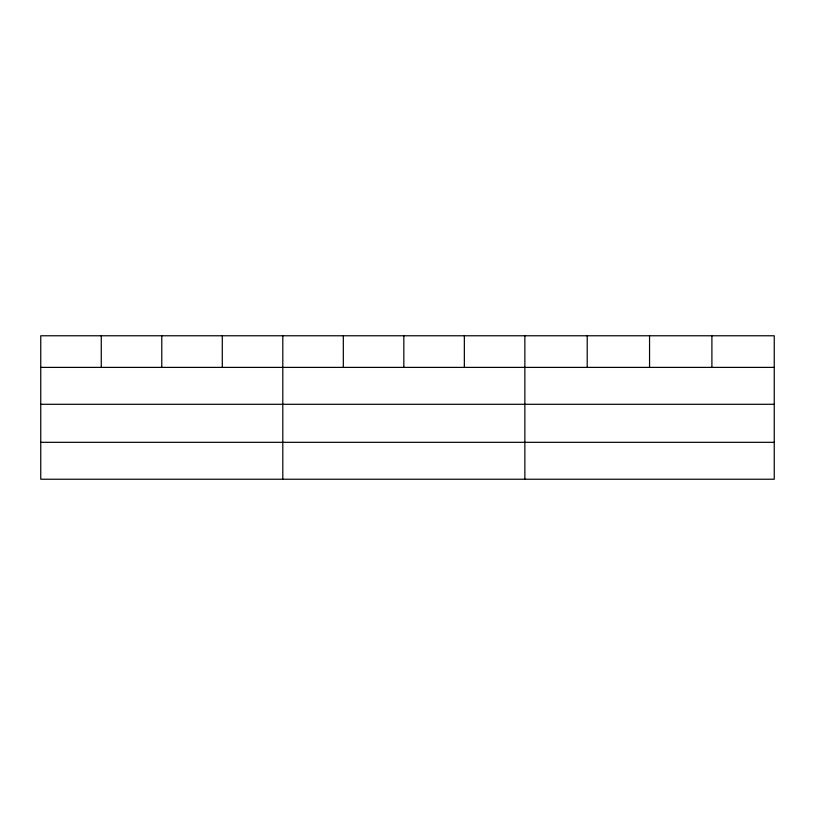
<?xml version="1.0" encoding="UTF-8"?>
<svg xmlns="http://www.w3.org/2000/svg" width="815" height="815" viewBox="0 0 815 815"><rect width="100%" height="100%" fill="white"/><g stroke="black" fill="none" stroke-linecap="round" stroke-linejoin="round"><path stroke-width="1.22" d="M774.25 404.291L774.25 335.77L40.75 335.77L40.75 479.23L774.25 479.23L774.25 404.291L40.75 404.291M40.75 367.392L774.25 367.392M40.75 442.321L774.25 442.321M711.903 335.77L711.903 367.392M649.555 335.77L649.555 367.392M587.207 335.77L587.207 367.392M524.86 335.77L524.86 479.23M464.346 335.77L464.346 367.392M403.832 335.77L403.832 367.392M343.319 335.77L343.319 367.392M282.805 335.77L282.805 479.23M222.291 335.77L222.291 367.392M161.778 335.77L161.778 367.392M101.264 335.77L101.264 367.392"/></g></svg>
